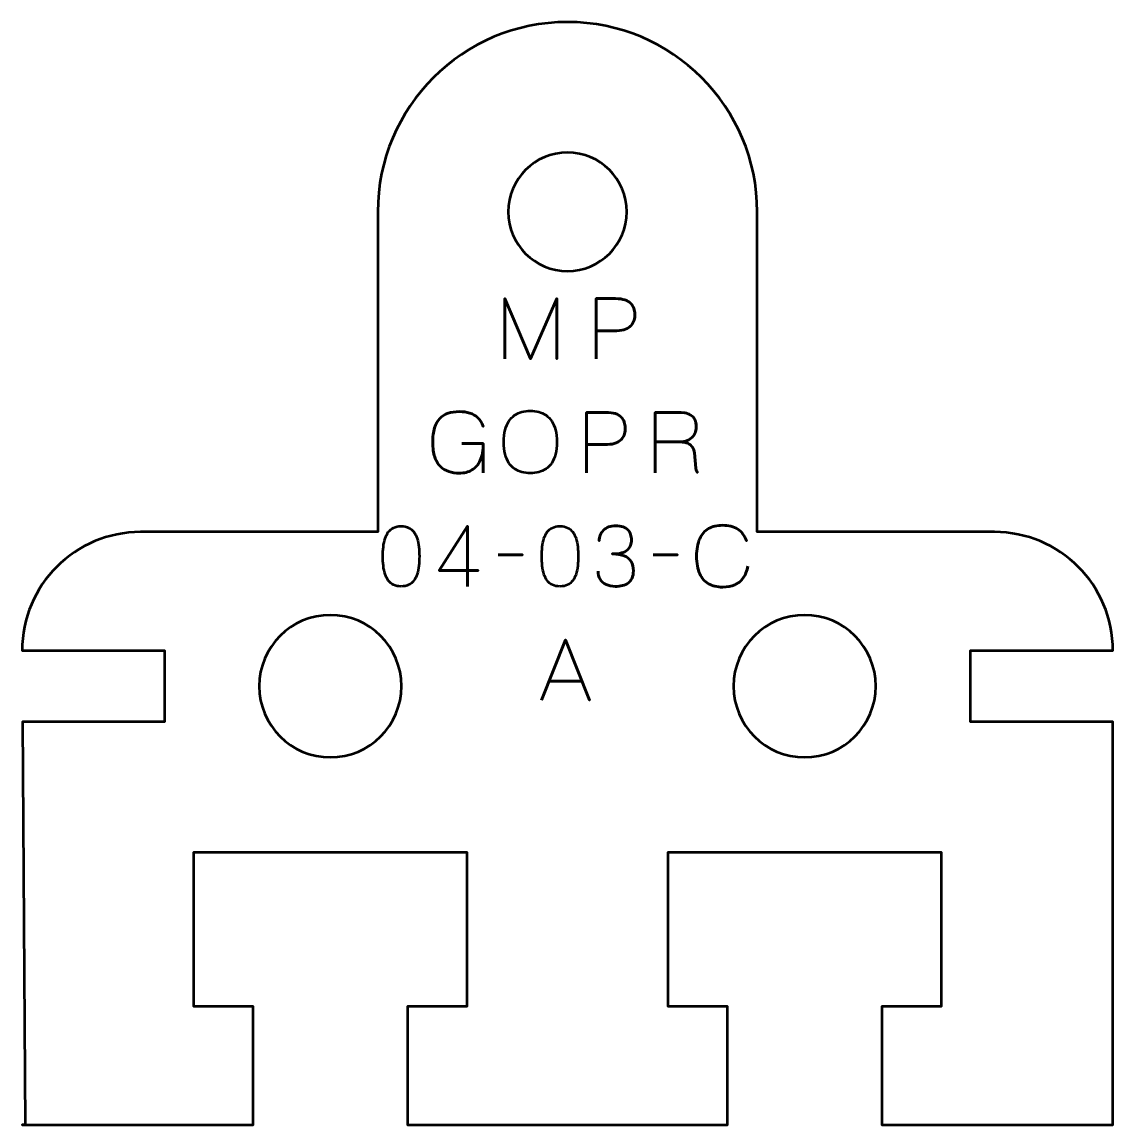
# Model space of a CAD drawing. Header units: centimetres. Extents: x -15.8 to 0.8, y -16 to -7.4.
# Drawn here: x -9.8 to -5.2, y -12.025 to -7.375 of the extents above; entities that cross this region are included whole.
import ezdxf

# ---------------------------------------------------------------- set-up
doc = ezdxf.new("R2010")
doc.units = ezdxf.units.CM
doc.header["$MEASUREMENT"] = 0
doc.layers.add('Layer 1', color=7, linetype='Continuous')

msp = doc.modelspace()

# ---------------------------------------------------------------- linework, layer by layer
at = {"layer": 'Layer 1', "color": 250, "lineweight": 53}
for points, knots in [([(-8.30001, -8.17579), (-8.30001, -8.17579), (-8.30002, -8.175), (-8.30002, -8.175), (-8.30002, -8.175), (-8.30002, -7.73325), (-7.94177, -7.375), (-7.50002, -7.375), (-7.50002, -7.375), (-7.05828, -7.375), (-6.70003, -7.73324), (-6.70002, -8.17498), (-6.70002, -8.17498), (-6.70002, -8.17498), (-6.70001, -8.17498), (-6.70001, -8.17498), (-6.70001, -8.17498), (-6.70001, -8.17498), (-6.70001, -9.52501), (-6.70001, -9.52501), (-6.70001, -9.52501), (-6.70001, -9.52501), (-5.7, -9.52501), (-5.7, -9.52501), (-5.7, -9.52501), (-5.42391, -9.52501), (-5.2, -9.74892), (-5.2, -10.02501), (-5.2, -10.02501), (-5.2, -10.02501), (-5.8, -10.02501), (-5.8, -10.02501), (-5.8, -10.02501), (-5.8, -10.02501), (-5.8, -10.32501), (-5.8, -10.32501), (-5.8, -10.32501), (-5.8, -10.32501), (-5.2, -10.32501), (-5.2, -10.32501), (-5.2, -10.32501), (-5.2, -10.32501), (-5.2, -12.02502), (-5.2, -12.02502), (-5.2, -12.02502), (-5.2, -12.02502), (-5.2, -12.02501), (-5.2, -12.02501), (-5.2, -12.02501), (-5.2, -12.02501), (-5.8, -12.02501), (-5.8, -12.02501), (-5.8, -12.02501), (-5.8, -12.02501), (-6.175, -12.02501), (-6.175, -12.02501), (-6.175, -12.02501), (-6.175, -12.02501), (-6.175, -11.52501), (-6.175, -11.52501), (-6.175, -11.52501), (-6.175, -11.52501), (-5.925, -11.525), (-5.925, -11.525), (-5.925, -11.525), (-5.925, -11.525), (-5.925, -10.87501), (-5.925, -10.87501), (-5.925, -10.87501), (-5.925, -10.87501), (-6.175, -10.87501), (-6.175, -10.87501), (-6.175, -10.87501), (-6.175, -10.87501), (-6.175, -10.87501), (-6.175, -10.87501), (-6.175, -10.87501), (-6.175, -10.87501), (-6.175, -10.87501), (-6.175, -10.87501), (-6.175, -10.87501), (-6.175, -10.87501), (-6.825, -10.87501), (-6.825, -10.87501), (-6.825, -10.87501), (-6.825, -10.87501), (-6.825, -10.87501), (-6.825, -10.87501), (-6.825, -10.87501), (-6.825, -10.87501), (-6.825, -10.87501), (-6.825, -10.87501), (-6.825, -10.87501), (-6.825, -10.87501), (-7.075, -10.87501), (-7.075, -10.87501), (-7.075, -10.87501), (-7.075, -10.87501), (-7.075, -11.525), (-7.075, -11.525), (-7.075, -11.525), (-7.075, -11.525), (-6.825, -11.52501), (-6.825, -11.52501), (-6.825, -11.52501), (-6.825, -11.52501), (-6.825, -12.02502), (-6.825, -12.02502), (-6.825, -12.02502), (-6.825, -12.02502), (-7.2, -12.02501), (-7.2, -12.02501), (-7.2, -12.02501), (-7.2, -12.02501), (-7.8, -12.02501), (-7.8, -12.02501), (-7.8, -12.02501), (-7.8, -12.02501), (-8.175, -12.02501), (-8.175, -12.02501), (-8.175, -12.02501), (-8.175, -12.02501), (-8.175, -11.52501), (-8.175, -11.52501), (-8.175, -11.52501), (-8.175, -11.52501), (-7.925, -11.525), (-7.925, -11.525), (-7.925, -11.525), (-7.925, -11.525), (-7.925, -10.87501), (-7.925, -10.87501), (-7.925, -10.87501), (-7.925, -10.87501), (-8.175, -10.87501), (-8.175, -10.87501), (-8.175, -10.87501), (-8.175, -10.87501), (-8.175, -10.87501), (-8.175, -10.87501), (-8.175, -10.87501), (-8.175, -10.87501), (-8.175, -10.87501), (-8.175, -10.87501), (-8.175, -10.87501), (-8.175, -10.87501), (-8.825, -10.87501), (-8.825, -10.87501), (-8.825, -10.87501), (-8.825, -10.87501), (-8.825, -10.87501), (-8.825, -10.87501), (-8.825, -10.87501), (-8.825, -10.87501), (-8.825, -10.87501), (-8.825, -10.87501), (-8.825, -10.87501), (-8.825, -10.87501), (-9.075, -10.87501), (-9.075, -10.87501), (-9.075, -10.87501), (-9.075, -10.87501), (-9.075, -11.525), (-9.075, -11.525), (-9.075, -11.525), (-9.075, -11.525), (-8.825, -11.52501), (-8.825, -11.52501), (-8.825, -11.52501), (-8.825, -11.52501), (-8.825, -12.02502), (-8.825, -12.02502), (-8.825, -12.02502), (-8.825, -12.02502), (-9.2, -12.02501), (-9.2, -12.02501), (-9.2, -12.02501), (-9.2, -12.02501), (-9.8, -12.02501), (-9.8, -12.02501), (-9.8, -12.02501), (-9.8, -12.02501), (-9.7875, -12.02501), (-9.7875, -12.02501), (-9.7875, -12.02501), (-9.7875, -12.02501), (-9.79812, -10.32501), (-9.79812, -10.32501), (-9.79812, -10.32501), (-9.79812, -10.32501), (-9.2, -10.32501), (-9.2, -10.32501), (-9.2, -10.32501), (-9.2, -10.32501), (-9.2, -10.02501), (-9.2, -10.02501), (-9.2, -10.02501), (-9.2, -10.02501), (-9.8, -10.02501), (-9.8, -10.02501), (-9.8, -10.02501), (-9.8, -9.74892), (-9.57609, -9.52501), (-9.3, -9.52501), (-9.3, -9.52501), (-9.3, -9.52501), (-8.30001, -9.52501), (-8.30001, -9.52501), (-8.30001, -9.52501), (-8.30001, -9.52501), (-8.30001, -8.17579), (-8.30001, -8.17579)], [0, 0, 0, 0, 0.0188679, 0.0188679, 0.0188679, 0.0188679, 0.0377358, 0.0377358, 0.0377358, 0.0377358, 0.0566038, 0.0566038, 0.0566038, 0.0566038, 0.0754717, 0.0754717, 0.0754717, 0.0754717, 0.0943396, 0.0943396, 0.0943396, 0.0943396, 0.1132075, 0.1132075, 0.1132075, 0.1132075, 0.1320755, 0.1320755, 0.1320755, 0.1320755, 0.1509434, 0.1509434, 0.1509434, 0.1509434, 0.1698113, 0.1698113, 0.1698113, 0.1698113, 0.1886792, 0.1886792, 0.1886792, 0.1886792, 0.2075472, 0.2075472, 0.2075472, 0.2075472, 0.2264151, 0.2264151, 0.2264151, 0.2264151, 0.245283, 0.245283, 0.245283, 0.245283, 0.2641509, 0.2641509, 0.2641509, 0.2641509, 0.2830189, 0.2830189, 0.2830189, 0.2830189, 0.3018868, 0.3018868, 0.3018868, 0.3018868, 0.3207547, 0.3207547, 0.3207547, 0.3207547, 0.3396226, 0.3396226, 0.3396226, 0.3396226, 0.3584906, 0.3584906, 0.3584906, 0.3584906, 0.3773585, 0.3773585, 0.3773585, 0.3773585, 0.3962264, 0.3962264, 0.3962264, 0.3962264, 0.4150943, 0.4150943, 0.4150943, 0.4150943, 0.4339623, 0.4339623, 0.4339623, 0.4339623, 0.4528302, 0.4528302, 0.4528302, 0.4528302, 0.4716981, 0.4716981, 0.4716981, 0.4716981, 0.490566, 0.490566, 0.490566, 0.490566, 0.509434, 0.509434, 0.509434, 0.509434, 0.5283019, 0.5283019, 0.5283019, 0.5283019, 0.5471698, 0.5471698, 0.5471698, 0.5471698, 0.5660377, 0.5660377, 0.5660377, 0.5660377, 0.5849057, 0.5849057, 0.5849057, 0.5849057, 0.6037736, 0.6037736, 0.6037736, 0.6037736, 0.6226415, 0.6226415, 0.6226415, 0.6226415, 0.6415094, 0.6415094, 0.6415094, 0.6415094, 0.6603774, 0.6603774, 0.6603774, 0.6603774, 0.6792453, 0.6792453, 0.6792453, 0.6792453, 0.6981132, 0.6981132, 0.6981132, 0.6981132, 0.7169811, 0.7169811, 0.7169811, 0.7169811, 0.7358491, 0.7358491, 0.7358491, 0.7358491, 0.754717, 0.754717, 0.754717, 0.754717, 0.7735849, 0.7735849, 0.7735849, 0.7735849, 0.7924528, 0.7924528, 0.7924528, 0.7924528, 0.8113208, 0.8113208, 0.8113208, 0.8113208, 0.8301887, 0.8301887, 0.8301887, 0.8301887, 0.8490566, 0.8490566, 0.8490566, 0.8490566, 0.8679245, 0.8679245, 0.8679245, 0.8679245, 0.8867925, 0.8867925, 0.8867925, 0.8867925, 0.9056604, 0.9056604, 0.9056604, 0.9056604, 0.9245283, 0.9245283, 0.9245283, 0.9245283, 0.9433962, 0.9433962, 0.9433962, 0.9433962, 0.9622642, 0.9622642, 0.9622642, 0.9622642, 0.9811321, 0.9811321, 0.9811321, 0.9811321, 1, 1, 1, 1]), ([(-7.50002, -8.425), (-7.63807, -8.425), (-7.75002, -8.31305), (-7.75002, -8.175), (-7.75002, -8.175), (-7.75002, -8.03695), (-7.63807, -7.925), (-7.50002, -7.925), (-7.50002, -7.925), (-7.36197, -7.925), (-7.25002, -8.03695), (-7.25002, -8.175), (-7.25002, -8.175), (-7.25002, -8.31305), (-7.36197, -8.425), (-7.50002, -8.425)], [0, 0, 0, 0, 0.25, 0.25, 0.25, 0.25, 0.5, 0.5, 0.5, 0.5, 0.75, 0.75, 0.75, 0.75, 1, 1, 1, 1]), ([(-8.2, -10.17501), (-8.2, -10.34067), (-8.33434, -10.47501), (-8.5, -10.47501), (-8.5, -10.47501), (-8.66566, -10.47501), (-8.8, -10.34067), (-8.8, -10.17501), (-8.8, -10.17501), (-8.8, -10.00935), (-8.66566, -9.87501), (-8.5, -9.87501), (-8.5, -9.87501), (-8.33434, -9.87501), (-8.2, -10.00935), (-8.2, -10.17501)], [0, 0, 0, 0, 0.25, 0.25, 0.25, 0.25, 0.5, 0.5, 0.5, 0.5, 0.75, 0.75, 0.75, 0.75, 1, 1, 1, 1]), ([(-6.2, -10.17501), (-6.2, -10.34067), (-6.33434, -10.47501), (-6.5, -10.47501), (-6.5, -10.47501), (-6.66566, -10.47501), (-6.8, -10.34067), (-6.8, -10.17501), (-6.8, -10.17501), (-6.8, -10.00935), (-6.66566, -9.87501), (-6.5, -9.87501), (-6.5, -9.87501), (-6.33434, -9.87501), (-6.2, -10.00935), (-6.2, -10.17501)], [0, 0, 0, 0, 0.25, 0.25, 0.25, 0.25, 0.5, 0.5, 0.5, 0.5, 0.75, 0.75, 0.75, 0.75, 1, 1, 1, 1])]:
    msp.add_open_spline(points, degree=3, knots=knots, dxfattribs=at)
at = {"layer": 'Layer 1', "color": 30, "lineweight": 53}
for points, knots in [([(-7.76471, -8.79558), (-7.76471, -8.79558), (-7.76471, -8.54123), (-7.76471, -8.54123), (-7.76471, -8.54123), (-7.76471, -8.54123), (-7.65535, -8.79558), (-7.65535, -8.79558), (-7.65535, -8.79558), (-7.65535, -8.79558), (-7.54563, -8.54123), (-7.54563, -8.54123), (-7.54563, -8.54123), (-7.54563, -8.54123), (-7.54563, -8.79558), (-7.54563, -8.79558), (-7.54563, -8.79558), (-7.54563, -8.79558), (-7.54563, -8.54123), (-7.54563, -8.54123), (-7.54563, -8.54123), (-7.54563, -8.54123), (-7.65535, -8.79558), (-7.65535, -8.79558), (-7.65535, -8.79558), (-7.65535, -8.79558), (-7.76471, -8.54123), (-7.76471, -8.54123), (-7.76471, -8.54123), (-7.76471, -8.54123), (-7.76471, -8.79558), (-7.76471, -8.79558)], [0, 0, 0, 0, 0.125, 0.125, 0.125, 0.125, 0.25, 0.25, 0.25, 0.25, 0.375, 0.375, 0.375, 0.375, 0.5, 0.5, 0.5, 0.5, 0.625, 0.625, 0.625, 0.625, 0.75, 0.75, 0.75, 0.75, 0.875, 0.875, 0.875, 0.875, 1, 1, 1, 1]), ([(-7.37912, -8.79558), (-7.37912, -8.79558), (-7.37912, -8.54123), (-7.37912, -8.54123), (-7.37912, -8.54123), (-7.37912, -8.54123), (-7.29798, -8.54123), (-7.29798, -8.54123), (-7.29798, -8.54123), (-7.28175, -8.54128), (-7.26841, -8.54311), (-7.25788, -8.54663), (-7.25788, -8.54663), (-7.24741, -8.5501), (-7.23918, -8.55493), (-7.23324, -8.56104), (-7.23324, -8.56104), (-7.22731, -8.5671), (-7.22307, -8.57403), (-7.22049, -8.58185), (-7.22049, -8.58185), (-7.21796, -8.58967), (-7.21649, -8.59785), (-7.21614, -8.60649), (-7.21614, -8.60649), (-7.21572, -8.61513), (-7.21672, -8.6236), (-7.21907, -8.63183), (-7.21907, -8.63183), (-7.22149, -8.64006), (-7.22554, -8.64753), (-7.23136, -8.65423), (-7.23136, -8.65423), (-7.23713, -8.66094), (-7.24495, -8.66629), (-7.25476, -8.67023), (-7.25476, -8.67023), (-7.26458, -8.67422), (-7.27675, -8.67622), (-7.29128, -8.67634), (-7.29128, -8.67634), (-7.29128, -8.67634), (-7.37912, -8.67634), (-7.37912, -8.67634), (-7.37912, -8.67634), (-7.37912, -8.67634), (-7.29128, -8.67634), (-7.29128, -8.67634), (-7.29128, -8.67634), (-7.27705, -8.67622), (-7.265, -8.67422), (-7.25523, -8.67023), (-7.25523, -8.67023), (-7.24542, -8.66629), (-7.2376, -8.66094), (-7.23172, -8.65423), (-7.23172, -8.65423), (-7.2259, -8.64753), (-7.22172, -8.64006), (-7.21925, -8.63183), (-7.21925, -8.63183), (-7.21678, -8.6236), (-7.21572, -8.61513), (-7.21614, -8.60649), (-7.21614, -8.60649), (-7.21649, -8.59785), (-7.21796, -8.58967), (-7.2206, -8.58185), (-7.2206, -8.58185), (-7.22319, -8.57403), (-7.22754, -8.5671), (-7.23348, -8.56104), (-7.23348, -8.56104), (-7.23948, -8.55493), (-7.24771, -8.5501), (-7.25817, -8.54663), (-7.25817, -8.54663), (-7.2687, -8.54311), (-7.28193, -8.54128), (-7.29798, -8.54123), (-7.29798, -8.54123), (-7.29798, -8.54123), (-7.37912, -8.54123), (-7.37912, -8.54123), (-7.37912, -8.54123), (-7.37912, -8.54123), (-7.37912, -8.79558), (-7.37912, -8.79558)], [0, 0, 0, 0, 0.0454545, 0.0454545, 0.0454545, 0.0454545, 0.0909091, 0.0909091, 0.0909091, 0.0909091, 0.1363636, 0.1363636, 0.1363636, 0.1363636, 0.1818182, 0.1818182, 0.1818182, 0.1818182, 0.2272727, 0.2272727, 0.2272727, 0.2272727, 0.2727273, 0.2727273, 0.2727273, 0.2727273, 0.3181818, 0.3181818, 0.3181818, 0.3181818, 0.3636364, 0.3636364, 0.3636364, 0.3636364, 0.4090909, 0.4090909, 0.4090909, 0.4090909, 0.4545455, 0.4545455, 0.4545455, 0.4545455, 0.5, 0.5, 0.5, 0.5, 0.5454545, 0.5454545, 0.5454545, 0.5454545, 0.5909091, 0.5909091, 0.5909091, 0.5909091, 0.6363636, 0.6363636, 0.6363636, 0.6363636, 0.6818182, 0.6818182, 0.6818182, 0.6818182, 0.7272727, 0.7272727, 0.7272727, 0.7272727, 0.7727273, 0.7727273, 0.7727273, 0.7727273, 0.8181818, 0.8181818, 0.8181818, 0.8181818, 0.8636364, 0.8636364, 0.8636364, 0.8636364, 0.9090909, 0.9090909, 0.9090909, 0.9090909, 0.9545455, 0.9545455, 0.9545455, 0.9545455, 1, 1, 1, 1]), ([(-7.94604, -9.15153), (-7.94604, -9.15153), (-7.85537, -9.15153), (-7.85537, -9.15153), (-7.85537, -9.15153), (-7.85549, -9.1804), (-7.8596, -9.20409), (-7.86784, -9.22255), (-7.86784, -9.22255), (-7.87607, -9.24107), (-7.88771, -9.25472), (-7.90288, -9.26359), (-7.90288, -9.26359), (-7.91805, -9.27241), (-7.93604, -9.27682), (-7.95697, -9.27676), (-7.95697, -9.27676), (-7.97267, -9.27682), (-7.98725, -9.27465), (-8.00072, -9.27012), (-8.00072, -9.27012), (-8.01418, -9.26565), (-8.026, -9.25836), (-8.03611, -9.24831), (-8.03611, -9.24831), (-8.04622, -9.23825), (-8.05416, -9.22496), (-8.05981, -9.20844), (-8.05981, -9.20844), (-8.06545, -9.19192), (-8.06833, -9.17164), (-8.06845, -9.14765), (-8.06845, -9.14765), (-8.06839, -9.12354), (-8.06586, -9.1032), (-8.06086, -9.0865), (-8.06086, -9.0865), (-8.05581, -9.06986), (-8.04852, -9.05645), (-8.03888, -9.04628), (-8.03888, -9.04628), (-8.02929, -9.03617), (-8.01759, -9.02882), (-8.00383, -9.02423), (-8.00383, -9.02423), (-7.99007, -9.01965), (-7.97449, -9.01741), (-7.95697, -9.01747), (-7.95697, -9.01747), (-7.94033, -9.01741), (-7.9254, -9.01947), (-7.91211, -9.02364), (-7.91211, -9.02364), (-7.89882, -9.02782), (-7.88741, -9.03452), (-7.87789, -9.04375), (-7.87789, -9.04375), (-7.86831, -9.05298), (-7.86084, -9.06515), (-7.85537, -9.08027), (-7.85537, -9.08027), (-7.86084, -9.06515), (-7.86831, -9.05298), (-7.87789, -9.04375), (-7.87789, -9.04375), (-7.88741, -9.03452), (-7.89882, -9.02782), (-7.91211, -9.02364), (-7.91211, -9.02364), (-7.9254, -9.01947), (-7.94033, -9.01741), (-7.95697, -9.01747), (-7.95697, -9.01747), (-7.97449, -9.01741), (-7.99007, -9.01965), (-8.00383, -9.02423), (-8.00383, -9.02423), (-8.01759, -9.02882), (-8.02929, -9.03617), (-8.03888, -9.04628), (-8.03888, -9.04628), (-8.04852, -9.05645), (-8.05581, -9.06986), (-8.06086, -9.0865), (-8.06086, -9.0865), (-8.06586, -9.1032), (-8.06839, -9.12354), (-8.06845, -9.14765), (-8.06845, -9.14765), (-8.06833, -9.17164), (-8.06545, -9.19192), (-8.05981, -9.20844), (-8.05981, -9.20844), (-8.05416, -9.22496), (-8.04622, -9.23825), (-8.03611, -9.24831), (-8.03611, -9.24831), (-8.026, -9.25836), (-8.01418, -9.26565), (-8.00072, -9.27012), (-8.00072, -9.27012), (-7.98725, -9.27465), (-7.97267, -9.27682), (-7.95697, -9.27676), (-7.95697, -9.27676), (-7.93604, -9.27682), (-7.91805, -9.27241), (-7.90288, -9.26359), (-7.90288, -9.26359), (-7.88771, -9.25472), (-7.87607, -9.24107), (-7.86784, -9.22255), (-7.86784, -9.22255), (-7.8596, -9.20409), (-7.85549, -9.1804), (-7.85537, -9.15153), (-7.85537, -9.15153), (-7.85537, -9.15153), (-7.94604, -9.15153), (-7.94604, -9.15153)], [0, 0, 0, 0, 0.0333333, 0.0333333, 0.0333333, 0.0333333, 0.0666667, 0.0666667, 0.0666667, 0.0666667, 0.1, 0.1, 0.1, 0.1, 0.1333333, 0.1333333, 0.1333333, 0.1333333, 0.1666667, 0.1666667, 0.1666667, 0.1666667, 0.2, 0.2, 0.2, 0.2, 0.2333333, 0.2333333, 0.2333333, 0.2333333, 0.2666667, 0.2666667, 0.2666667, 0.2666667, 0.3, 0.3, 0.3, 0.3, 0.3333333, 0.3333333, 0.3333333, 0.3333333, 0.3666667, 0.3666667, 0.3666667, 0.3666667, 0.4, 0.4, 0.4, 0.4, 0.4333333, 0.4333333, 0.4333333, 0.4333333, 0.4666667, 0.4666667, 0.4666667, 0.4666667, 0.5, 0.5, 0.5, 0.5, 0.5333333, 0.5333333, 0.5333333, 0.5333333, 0.5666667, 0.5666667, 0.5666667, 0.5666667, 0.6, 0.6, 0.6, 0.6, 0.6333333, 0.6333333, 0.6333333, 0.6333333, 0.6666667, 0.6666667, 0.6666667, 0.6666667, 0.7, 0.7, 0.7, 0.7, 0.7333333, 0.7333333, 0.7333333, 0.7333333, 0.7666667, 0.7666667, 0.7666667, 0.7666667, 0.8, 0.8, 0.8, 0.8, 0.8333333, 0.8333333, 0.8333333, 0.8333333, 0.8666667, 0.8666667, 0.8666667, 0.8666667, 0.9, 0.9, 0.9, 0.9, 0.9333333, 0.9333333, 0.9333333, 0.9333333, 0.9666667, 0.9666667, 0.9666667, 0.9666667, 1, 1, 1, 1]), ([(-7.65676, -9.27712), (-7.64435, -9.27718), (-7.63259, -9.27571), (-7.62136, -9.27282), (-7.62136, -9.27282), (-7.61019, -9.26988), (-7.59996, -9.2653), (-7.59061, -9.25895), (-7.59061, -9.25895), (-7.58126, -9.25266), (-7.57315, -9.24437), (-7.56627, -9.23414), (-7.56627, -9.23414), (-7.55939, -9.22391), (-7.5541, -9.2115), (-7.55033, -9.19692), (-7.55033, -9.19692), (-7.54651, -9.18234), (-7.54463, -9.16534), (-7.54457, -9.14588), (-7.54457, -9.14588), (-7.54463, -9.12642), (-7.54651, -9.10943), (-7.55033, -9.09479), (-7.55033, -9.09479), (-7.5541, -9.08015), (-7.55939, -9.06768), (-7.56627, -9.05739), (-7.56627, -9.05739), (-7.57315, -9.0471), (-7.58126, -9.03875), (-7.59061, -9.03235), (-7.59061, -9.03235), (-7.59996, -9.02594), (-7.61019, -9.02129), (-7.62136, -9.01829), (-7.62136, -9.01829), (-7.63259, -9.01535), (-7.64435, -9.01388), (-7.65676, -9.01394), (-7.65676, -9.01394), (-7.66916, -9.01388), (-7.68092, -9.01535), (-7.69215, -9.01829), (-7.69215, -9.01829), (-7.70332, -9.02129), (-7.71355, -9.02594), (-7.7229, -9.03235), (-7.7229, -9.03235), (-7.73225, -9.03875), (-7.74036, -9.0471), (-7.74724, -9.05739), (-7.74724, -9.05739), (-7.75412, -9.06768), (-7.75941, -9.08015), (-7.76318, -9.09479), (-7.76318, -9.09479), (-7.767, -9.10943), (-7.76888, -9.12642), (-7.76894, -9.14588), (-7.76894, -9.14588), (-7.76888, -9.16534), (-7.767, -9.18234), (-7.76318, -9.19692), (-7.76318, -9.19692), (-7.75941, -9.2115), (-7.75412, -9.22391), (-7.74724, -9.23414), (-7.74724, -9.23414), (-7.74036, -9.24437), (-7.73225, -9.25266), (-7.7229, -9.25895), (-7.7229, -9.25895), (-7.71355, -9.2653), (-7.70332, -9.26988), (-7.69215, -9.27282), (-7.69215, -9.27282), (-7.68092, -9.27571), (-7.66916, -9.27718), (-7.65676, -9.27712)], [0, 0, 0, 0, 0.05, 0.05, 0.05, 0.05, 0.1, 0.1, 0.1, 0.1, 0.15, 0.15, 0.15, 0.15, 0.2, 0.2, 0.2, 0.2, 0.25, 0.25, 0.25, 0.25, 0.3, 0.3, 0.3, 0.3, 0.35, 0.35, 0.35, 0.35, 0.4, 0.4, 0.4, 0.4, 0.45, 0.45, 0.45, 0.45, 0.5, 0.5, 0.5, 0.5, 0.55, 0.55, 0.55, 0.55, 0.6, 0.6, 0.6, 0.6, 0.65, 0.65, 0.65, 0.65, 0.7, 0.7, 0.7, 0.7, 0.75, 0.75, 0.75, 0.75, 0.8, 0.8, 0.8, 0.8, 0.85, 0.85, 0.85, 0.85, 0.9, 0.9, 0.9, 0.9, 0.95, 0.95, 0.95, 0.95, 1, 1, 1, 1]), ([(-7.65676, -9.27712), (-7.64435, -9.27718), (-7.63259, -9.27571), (-7.62136, -9.27282), (-7.62136, -9.27282), (-7.61019, -9.26988), (-7.59996, -9.2653), (-7.59061, -9.25895), (-7.59061, -9.25895), (-7.58126, -9.25266), (-7.57315, -9.24437), (-7.56627, -9.23414), (-7.56627, -9.23414), (-7.55939, -9.22391), (-7.5541, -9.2115), (-7.55033, -9.19692), (-7.55033, -9.19692), (-7.54651, -9.18234), (-7.54463, -9.16534), (-7.54457, -9.14588), (-7.54457, -9.14588), (-7.54463, -9.12642), (-7.54651, -9.10943), (-7.55033, -9.09479), (-7.55033, -9.09479), (-7.5541, -9.08015), (-7.55939, -9.06768), (-7.56627, -9.05739), (-7.56627, -9.05739), (-7.57315, -9.0471), (-7.58126, -9.03875), (-7.59061, -9.03235), (-7.59061, -9.03235), (-7.59996, -9.02594), (-7.61019, -9.02129), (-7.62136, -9.01829), (-7.62136, -9.01829), (-7.63259, -9.01535), (-7.64435, -9.01388), (-7.65676, -9.01394), (-7.65676, -9.01394), (-7.66916, -9.01388), (-7.68092, -9.01535), (-7.69215, -9.01829), (-7.69215, -9.01829), (-7.70332, -9.02129), (-7.71355, -9.02594), (-7.7229, -9.03235), (-7.7229, -9.03235), (-7.73225, -9.03875), (-7.74036, -9.0471), (-7.74724, -9.05739), (-7.74724, -9.05739), (-7.75412, -9.06768), (-7.75941, -9.08015), (-7.76318, -9.09479), (-7.76318, -9.09479), (-7.767, -9.10943), (-7.76888, -9.12642), (-7.76894, -9.14588), (-7.76894, -9.14588), (-7.76888, -9.16534), (-7.767, -9.18234), (-7.76318, -9.19692), (-7.76318, -9.19692), (-7.75941, -9.2115), (-7.75412, -9.22391), (-7.74724, -9.23414), (-7.74724, -9.23414), (-7.74036, -9.24437), (-7.73225, -9.25266), (-7.7229, -9.25895), (-7.7229, -9.25895), (-7.71355, -9.2653), (-7.70332, -9.26988), (-7.69215, -9.27282), (-7.69215, -9.27282), (-7.68092, -9.27571), (-7.66916, -9.27718), (-7.65676, -9.27712)], [0, 0, 0, 0, 0.05, 0.05, 0.05, 0.05, 0.1, 0.1, 0.1, 0.1, 0.15, 0.15, 0.15, 0.15, 0.2, 0.2, 0.2, 0.2, 0.25, 0.25, 0.25, 0.25, 0.3, 0.3, 0.3, 0.3, 0.35, 0.35, 0.35, 0.35, 0.4, 0.4, 0.4, 0.4, 0.45, 0.45, 0.45, 0.45, 0.5, 0.5, 0.5, 0.5, 0.55, 0.55, 0.55, 0.55, 0.6, 0.6, 0.6, 0.6, 0.65, 0.65, 0.65, 0.65, 0.7, 0.7, 0.7, 0.7, 0.75, 0.75, 0.75, 0.75, 0.8, 0.8, 0.8, 0.8, 0.85, 0.85, 0.85, 0.85, 0.9, 0.9, 0.9, 0.9, 0.95, 0.95, 0.95, 0.95, 1, 1, 1, 1]), ([(-7.41934, -9.275), (-7.41934, -9.275), (-7.41934, -9.02065), (-7.41934, -9.02065), (-7.41934, -9.02065), (-7.41934, -9.02065), (-7.3382, -9.02065), (-7.3382, -9.02065), (-7.3382, -9.02065), (-7.32197, -9.0207), (-7.30863, -9.02253), (-7.2981, -9.02605), (-7.2981, -9.02605), (-7.28763, -9.02952), (-7.2794, -9.03435), (-7.27346, -9.04046), (-7.27346, -9.04046), (-7.26753, -9.04652), (-7.26329, -9.05345), (-7.26071, -9.06127), (-7.26071, -9.06127), (-7.25818, -9.06909), (-7.25671, -9.07727), (-7.25636, -9.08591), (-7.25636, -9.08591), (-7.25594, -9.09455), (-7.25694, -9.10302), (-7.25929, -9.11125), (-7.25929, -9.11125), (-7.26171, -9.11948), (-7.26576, -9.12695), (-7.27158, -9.13365), (-7.27158, -9.13365), (-7.27735, -9.14036), (-7.28517, -9.14571), (-7.29498, -9.14965), (-7.29498, -9.14965), (-7.3048, -9.15364), (-7.31697, -9.15564), (-7.3315, -9.15576), (-7.3315, -9.15576), (-7.3315, -9.15576), (-7.41934, -9.15576), (-7.41934, -9.15576), (-7.41934, -9.15576), (-7.41934, -9.15576), (-7.3315, -9.15576), (-7.3315, -9.15576), (-7.3315, -9.15576), (-7.31727, -9.15564), (-7.30522, -9.15364), (-7.29545, -9.14965), (-7.29545, -9.14965), (-7.28564, -9.14571), (-7.27782, -9.14036), (-7.27194, -9.13365), (-7.27194, -9.13365), (-7.26612, -9.12695), (-7.26194, -9.11948), (-7.25947, -9.11125), (-7.25947, -9.11125), (-7.257, -9.10302), (-7.25594, -9.09455), (-7.25636, -9.08591), (-7.25636, -9.08591), (-7.25671, -9.07727), (-7.25818, -9.06909), (-7.26082, -9.06127), (-7.26082, -9.06127), (-7.26341, -9.05345), (-7.26776, -9.04652), (-7.2737, -9.04046), (-7.2737, -9.04046), (-7.2797, -9.03435), (-7.28793, -9.02952), (-7.29839, -9.02605), (-7.29839, -9.02605), (-7.30892, -9.02253), (-7.32215, -9.0207), (-7.3382, -9.02065), (-7.3382, -9.02065), (-7.3382, -9.02065), (-7.41934, -9.02065), (-7.41934, -9.02065), (-7.41934, -9.02065), (-7.41934, -9.02065), (-7.41934, -9.275), (-7.41934, -9.275)], [0, 0, 0, 0, 0.0454545, 0.0454545, 0.0454545, 0.0454545, 0.0909091, 0.0909091, 0.0909091, 0.0909091, 0.1363636, 0.1363636, 0.1363636, 0.1363636, 0.1818182, 0.1818182, 0.1818182, 0.1818182, 0.2272727, 0.2272727, 0.2272727, 0.2272727, 0.2727273, 0.2727273, 0.2727273, 0.2727273, 0.3181818, 0.3181818, 0.3181818, 0.3181818, 0.3636364, 0.3636364, 0.3636364, 0.3636364, 0.4090909, 0.4090909, 0.4090909, 0.4090909, 0.4545455, 0.4545455, 0.4545455, 0.4545455, 0.5, 0.5, 0.5, 0.5, 0.5454545, 0.5454545, 0.5454545, 0.5454545, 0.5909091, 0.5909091, 0.5909091, 0.5909091, 0.6363636, 0.6363636, 0.6363636, 0.6363636, 0.6818182, 0.6818182, 0.6818182, 0.6818182, 0.7272727, 0.7272727, 0.7272727, 0.7272727, 0.7727273, 0.7727273, 0.7727273, 0.7727273, 0.8181818, 0.8181818, 0.8181818, 0.8181818, 0.8636364, 0.8636364, 0.8636364, 0.8636364, 0.9090909, 0.9090909, 0.9090909, 0.9090909, 0.9545455, 0.9545455, 0.9545455, 0.9545455, 1, 1, 1, 1]), ([(-7.13077, -9.275), (-7.13077, -9.275), (-7.13077, -9.02065), (-7.13077, -9.02065), (-7.13077, -9.02065), (-7.13077, -9.02065), (-7.03799, -9.02065), (-7.03799, -9.02065), (-7.03799, -9.02065), (-7.02505, -9.02065), (-7.014, -9.02153), (-7.00489, -9.02323), (-7.00489, -9.02323), (-6.99571, -9.02494), (-6.98813, -9.02741), (-6.98213, -9.03064), (-6.98213, -9.03064), (-6.97613, -9.03387), (-6.97143, -9.03781), (-6.96796, -9.04246), (-6.96796, -9.04246), (-6.96443, -9.04705), (-6.96196, -9.05228), (-6.96038, -9.0581), (-6.96038, -9.0581), (-6.95879, -9.06392), (-6.95785, -9.07021), (-6.95755, -9.07709), (-6.95755, -9.07709), (-6.95714, -9.08573), (-6.95808, -9.09408), (-6.96032, -9.10214), (-6.96032, -9.10214), (-6.96261, -9.11025), (-6.96655, -9.11748), (-6.97214, -9.12395), (-6.97214, -9.12395), (-6.97778, -9.13042), (-6.98537, -9.13553), (-6.99501, -9.13936), (-6.99501, -9.13936), (-7.00465, -9.14312), (-7.01659, -9.14512), (-7.03093, -9.14518), (-7.03093, -9.14518), (-7.03093, -9.14518), (-7.13077, -9.14518), (-7.13077, -9.14518), (-7.13077, -9.14518), (-7.13077, -9.14518), (-7.03093, -9.14518), (-7.03093, -9.14518), (-7.03093, -9.14518), (-7.01688, -9.14512), (-7.00506, -9.14312), (-6.99548, -9.13936), (-6.99548, -9.13936), (-6.98589, -9.13553), (-6.97825, -9.13042), (-6.97255, -9.12395), (-6.97255, -9.12395), (-6.96684, -9.11748), (-6.96285, -9.11025), (-6.96049, -9.10214), (-6.96049, -9.10214), (-6.95814, -9.09408), (-6.95714, -9.08573), (-6.95755, -9.07709), (-6.95755, -9.07709), (-6.95791, -9.06851), (-6.95938, -9.06074), (-6.96196, -9.05381), (-6.96196, -9.05381), (-6.96449, -9.04693), (-6.96873, -9.04099), (-6.97461, -9.03605), (-6.97461, -9.03605), (-6.98049, -9.03111), (-6.9886, -9.02729), (-6.99889, -9.02464), (-6.99889, -9.02464), (-7.00918, -9.022), (-7.02223, -9.02065), (-7.03799, -9.02065), (-7.03799, -9.02065), (-7.03799, -9.02065), (-7.13077, -9.02065), (-7.13077, -9.02065), (-7.13077, -9.02065), (-7.13077, -9.02065), (-7.13077, -9.275), (-7.13077, -9.275)], [0, 0, 0, 0, 0.0434783, 0.0434783, 0.0434783, 0.0434783, 0.0869565, 0.0869565, 0.0869565, 0.0869565, 0.1304348, 0.1304348, 0.1304348, 0.1304348, 0.173913, 0.173913, 0.173913, 0.173913, 0.2173913, 0.2173913, 0.2173913, 0.2173913, 0.2608696, 0.2608696, 0.2608696, 0.2608696, 0.3043478, 0.3043478, 0.3043478, 0.3043478, 0.3478261, 0.3478261, 0.3478261, 0.3478261, 0.3913043, 0.3913043, 0.3913043, 0.3913043, 0.4347826, 0.4347826, 0.4347826, 0.4347826, 0.4782609, 0.4782609, 0.4782609, 0.4782609, 0.5217391, 0.5217391, 0.5217391, 0.5217391, 0.5652174, 0.5652174, 0.5652174, 0.5652174, 0.6086957, 0.6086957, 0.6086957, 0.6086957, 0.6521739, 0.6521739, 0.6521739, 0.6521739, 0.6956522, 0.6956522, 0.6956522, 0.6956522, 0.7391304, 0.7391304, 0.7391304, 0.7391304, 0.7826087, 0.7826087, 0.7826087, 0.7826087, 0.826087, 0.826087, 0.826087, 0.826087, 0.8695652, 0.8695652, 0.8695652, 0.8695652, 0.9130435, 0.9130435, 0.9130435, 0.9130435, 0.9565217, 0.9565217, 0.9565217, 0.9565217, 1, 1, 1, 1]), ([(-7.85537, -9.275), (-7.85537, -9.275), (-7.85537, -9.15153), (-7.85537, -9.15153), (-7.85537, -9.15153), (-7.85537, -9.15153), (-7.85537, -9.275), (-7.85537, -9.275)], [0, 0, 0, 0, 0.5, 0.5, 0.5, 0.5, 1, 1, 1, 1]), ([(-6.94979, -9.275), (-6.95215, -9.27329), (-6.95391, -9.27124), (-6.9552, -9.26883), (-6.9552, -9.26883), (-6.9565, -9.26642), (-6.95738, -9.26401), (-6.95791, -9.26165), (-6.95791, -9.26165), (-6.95838, -9.25936), (-6.95861, -9.25742), (-6.95861, -9.25595), (-6.95861, -9.25595), (-6.95861, -9.25595), (-6.96496, -9.19174), (-6.96496, -9.19174), (-6.96496, -9.19174), (-6.96567, -9.18251), (-6.96837, -9.1744), (-6.97302, -9.16746), (-6.97302, -9.16746), (-6.97772, -9.16046), (-6.98442, -9.15505), (-6.99324, -9.15112), (-6.99324, -9.15112), (-7.002, -9.14723), (-7.01294, -9.14524), (-7.02599, -9.14518), (-7.02599, -9.14518), (-7.01294, -9.14524), (-7.002, -9.14723), (-6.99324, -9.15112), (-6.99324, -9.15112), (-6.98442, -9.15505), (-6.97772, -9.16046), (-6.97302, -9.16746), (-6.97302, -9.16746), (-6.96837, -9.1744), (-6.96567, -9.18251), (-6.96496, -9.19174), (-6.96496, -9.19174), (-6.96496, -9.19174), (-6.95861, -9.25595), (-6.95861, -9.25595), (-6.95861, -9.25595), (-6.95861, -9.25742), (-6.95838, -9.25936), (-6.95791, -9.26165), (-6.95791, -9.26165), (-6.95738, -9.26401), (-6.9565, -9.26642), (-6.9552, -9.26883), (-6.9552, -9.26883), (-6.95391, -9.27124), (-6.95215, -9.27329), (-6.94979, -9.275)], [0, 0, 0, 0, 0.0714286, 0.0714286, 0.0714286, 0.0714286, 0.1428571, 0.1428571, 0.1428571, 0.1428571, 0.2142857, 0.2142857, 0.2142857, 0.2142857, 0.2857143, 0.2857143, 0.2857143, 0.2857143, 0.3571429, 0.3571429, 0.3571429, 0.3571429, 0.4285714, 0.4285714, 0.4285714, 0.4285714, 0.5, 0.5, 0.5, 0.5, 0.5714286, 0.5714286, 0.5714286, 0.5714286, 0.6428571, 0.6428571, 0.6428571, 0.6428571, 0.7142857, 0.7142857, 0.7142857, 0.7142857, 0.7857143, 0.7857143, 0.7857143, 0.7857143, 0.8571429, 0.8571429, 0.8571429, 0.8571429, 0.9285714, 0.9285714, 0.9285714, 0.9285714, 1, 1, 1, 1]), ([(-8.20163, -9.75442), (-8.18929, -9.75436), (-8.17864, -9.75219), (-8.16977, -9.74795), (-8.16977, -9.74795), (-8.16095, -9.74372), (-8.1536, -9.73766), (-8.14772, -9.72996), (-8.14772, -9.72996), (-8.1419, -9.7222), (-8.13731, -9.71303), (-8.1339, -9.70244), (-8.1339, -9.70244), (-8.13055, -9.69186), (-8.12814, -9.68028), (-8.12679, -9.66758), (-8.12679, -9.66758), (-8.12537, -9.65488), (-8.12467, -9.64153), (-8.12473, -9.62742), (-8.12473, -9.62742), (-8.12467, -9.61337), (-8.12537, -9.60002), (-8.12679, -9.58738), (-8.12679, -9.58738), (-8.12814, -9.57474), (-8.13055, -9.5631), (-8.1339, -9.55251), (-8.1339, -9.55251), (-8.13731, -9.54199), (-8.1419, -9.53282), (-8.14772, -9.525), (-8.14772, -9.525), (-8.1536, -9.51723), (-8.16095, -9.51118), (-8.16977, -9.50694), (-8.16977, -9.50694), (-8.17864, -9.50265), (-8.18929, -9.50048), (-8.20163, -9.50042), (-8.20163, -9.50042), (-8.21398, -9.50048), (-8.22462, -9.50265), (-8.2335, -9.50694), (-8.2335, -9.50694), (-8.24232, -9.51118), (-8.24967, -9.51723), (-8.25555, -9.525), (-8.25555, -9.525), (-8.26137, -9.53282), (-8.26596, -9.54199), (-8.26937, -9.55251), (-8.26937, -9.55251), (-8.27272, -9.5631), (-8.27513, -9.57474), (-8.27648, -9.58738), (-8.27648, -9.58738), (-8.27789, -9.60002), (-8.2786, -9.61337), (-8.27854, -9.62742), (-8.27854, -9.62742), (-8.2786, -9.64153), (-8.27789, -9.65488), (-8.27648, -9.66758), (-8.27648, -9.66758), (-8.27513, -9.68028), (-8.27272, -9.69186), (-8.26937, -9.70244), (-8.26937, -9.70244), (-8.26596, -9.71303), (-8.26137, -9.7222), (-8.25555, -9.72996), (-8.25555, -9.72996), (-8.24967, -9.73766), (-8.24232, -9.74372), (-8.2335, -9.74795), (-8.2335, -9.74795), (-8.22462, -9.75219), (-8.21398, -9.75436), (-8.20163, -9.75442)], [0, 0, 0, 0, 0.05, 0.05, 0.05, 0.05, 0.1, 0.1, 0.1, 0.1, 0.15, 0.15, 0.15, 0.15, 0.2, 0.2, 0.2, 0.2, 0.25, 0.25, 0.25, 0.25, 0.3, 0.3, 0.3, 0.3, 0.35, 0.35, 0.35, 0.35, 0.4, 0.4, 0.4, 0.4, 0.45, 0.45, 0.45, 0.45, 0.5, 0.5, 0.5, 0.5, 0.55, 0.55, 0.55, 0.55, 0.6, 0.6, 0.6, 0.6, 0.65, 0.65, 0.65, 0.65, 0.7, 0.7, 0.7, 0.7, 0.75, 0.75, 0.75, 0.75, 0.8, 0.8, 0.8, 0.8, 0.85, 0.85, 0.85, 0.85, 0.9, 0.9, 0.9, 0.9, 0.95, 0.95, 0.95, 0.95, 1, 1, 1, 1]), ([(-8.20163, -9.75442), (-8.18929, -9.75436), (-8.17864, -9.75219), (-8.16977, -9.74795), (-8.16977, -9.74795), (-8.16095, -9.74372), (-8.1536, -9.73766), (-8.14772, -9.72996), (-8.14772, -9.72996), (-8.1419, -9.7222), (-8.13731, -9.71303), (-8.1339, -9.70244), (-8.1339, -9.70244), (-8.13055, -9.69186), (-8.12814, -9.68028), (-8.12679, -9.66758), (-8.12679, -9.66758), (-8.12537, -9.65488), (-8.12467, -9.64153), (-8.12473, -9.62742), (-8.12473, -9.62742), (-8.12467, -9.61337), (-8.12537, -9.60002), (-8.12679, -9.58738), (-8.12679, -9.58738), (-8.12814, -9.57474), (-8.13055, -9.5631), (-8.1339, -9.55251), (-8.1339, -9.55251), (-8.13731, -9.54199), (-8.1419, -9.53282), (-8.14772, -9.525), (-8.14772, -9.525), (-8.1536, -9.51723), (-8.16095, -9.51118), (-8.16977, -9.50694), (-8.16977, -9.50694), (-8.17864, -9.50265), (-8.18929, -9.50048), (-8.20163, -9.50042), (-8.20163, -9.50042), (-8.21398, -9.50048), (-8.22462, -9.50265), (-8.2335, -9.50694), (-8.2335, -9.50694), (-8.24232, -9.51118), (-8.24967, -9.51723), (-8.25555, -9.525), (-8.25555, -9.525), (-8.26137, -9.53282), (-8.26596, -9.54199), (-8.26937, -9.55251), (-8.26937, -9.55251), (-8.27272, -9.5631), (-8.27513, -9.57474), (-8.27648, -9.58738), (-8.27648, -9.58738), (-8.27789, -9.60002), (-8.2786, -9.61337), (-8.27854, -9.62742), (-8.27854, -9.62742), (-8.2786, -9.64153), (-8.27789, -9.65488), (-8.27648, -9.66758), (-8.27648, -9.66758), (-8.27513, -9.68028), (-8.27272, -9.69186), (-8.26937, -9.70244), (-8.26937, -9.70244), (-8.26596, -9.71303), (-8.26137, -9.7222), (-8.25555, -9.72996), (-8.25555, -9.72996), (-8.24967, -9.73766), (-8.24232, -9.74372), (-8.2335, -9.74795), (-8.2335, -9.74795), (-8.22462, -9.75219), (-8.21398, -9.75436), (-8.20163, -9.75442)], [0, 0, 0, 0, 0.05, 0.05, 0.05, 0.05, 0.1, 0.1, 0.1, 0.1, 0.15, 0.15, 0.15, 0.15, 0.2, 0.2, 0.2, 0.2, 0.25, 0.25, 0.25, 0.25, 0.3, 0.3, 0.3, 0.3, 0.35, 0.35, 0.35, 0.35, 0.4, 0.4, 0.4, 0.4, 0.45, 0.45, 0.45, 0.45, 0.5, 0.5, 0.5, 0.5, 0.55, 0.55, 0.55, 0.55, 0.6, 0.6, 0.6, 0.6, 0.65, 0.65, 0.65, 0.65, 0.7, 0.7, 0.7, 0.7, 0.75, 0.75, 0.75, 0.75, 0.8, 0.8, 0.8, 0.8, 0.85, 0.85, 0.85, 0.85, 0.9, 0.9, 0.9, 0.9, 0.95, 0.95, 0.95, 0.95, 1, 1, 1, 1]), ([(-7.92117, -9.75442), (-7.92117, -9.75442), (-7.92117, -9.50007), (-7.92117, -9.50007), (-7.92117, -9.50007), (-7.92117, -9.50007), (-8.04112, -9.68669), (-8.04112, -9.68669), (-8.04112, -9.68669), (-8.04112, -9.68669), (-7.87602, -9.68669), (-7.87602, -9.68669), (-7.87602, -9.68669), (-7.87602, -9.68669), (-8.04112, -9.68669), (-8.04112, -9.68669), (-8.04112, -9.68669), (-8.04112, -9.68669), (-7.92117, -9.50007), (-7.92117, -9.50007), (-7.92117, -9.50007), (-7.92117, -9.50007), (-7.92117, -9.75442), (-7.92117, -9.75442)], [0, 0, 0, 0, 0.1666667, 0.1666667, 0.1666667, 0.1666667, 0.3333333, 0.3333333, 0.3333333, 0.3333333, 0.5, 0.5, 0.5, 0.5, 0.6666667, 0.6666667, 0.6666667, 0.6666667, 0.8333333, 0.8333333, 0.8333333, 0.8333333, 1, 1, 1, 1]), ([(-7.5317, -9.75442), (-7.51936, -9.75436), (-7.50871, -9.75219), (-7.49984, -9.74795), (-7.49984, -9.74795), (-7.49102, -9.74372), (-7.48367, -9.73766), (-7.47779, -9.72996), (-7.47779, -9.72996), (-7.47197, -9.7222), (-7.46738, -9.71303), (-7.46397, -9.70244), (-7.46397, -9.70244), (-7.46062, -9.69186), (-7.45821, -9.68028), (-7.45686, -9.66758), (-7.45686, -9.66758), (-7.45544, -9.65488), (-7.45474, -9.64153), (-7.4548, -9.62742), (-7.4548, -9.62742), (-7.45474, -9.61337), (-7.45544, -9.60002), (-7.45686, -9.58738), (-7.45686, -9.58738), (-7.45821, -9.57474), (-7.46062, -9.5631), (-7.46397, -9.55251), (-7.46397, -9.55251), (-7.46738, -9.54199), (-7.47197, -9.53282), (-7.47779, -9.525), (-7.47779, -9.525), (-7.48367, -9.51723), (-7.49102, -9.51118), (-7.49984, -9.50694), (-7.49984, -9.50694), (-7.50871, -9.50265), (-7.51936, -9.50048), (-7.5317, -9.50042), (-7.5317, -9.50042), (-7.54405, -9.50048), (-7.55469, -9.50265), (-7.56357, -9.50694), (-7.56357, -9.50694), (-7.57239, -9.51118), (-7.57974, -9.51723), (-7.58562, -9.525), (-7.58562, -9.525), (-7.59144, -9.53282), (-7.59603, -9.54199), (-7.59944, -9.55251), (-7.59944, -9.55251), (-7.60279, -9.5631), (-7.6052, -9.57474), (-7.60655, -9.58738), (-7.60655, -9.58738), (-7.60796, -9.60002), (-7.60867, -9.61337), (-7.60861, -9.62742), (-7.60861, -9.62742), (-7.60867, -9.64153), (-7.60796, -9.65488), (-7.60655, -9.66758), (-7.60655, -9.66758), (-7.6052, -9.68028), (-7.60279, -9.69186), (-7.59944, -9.70244), (-7.59944, -9.70244), (-7.59603, -9.71303), (-7.59144, -9.7222), (-7.58562, -9.72996), (-7.58562, -9.72996), (-7.57974, -9.73766), (-7.57239, -9.74372), (-7.56357, -9.74795), (-7.56357, -9.74795), (-7.55469, -9.75219), (-7.54405, -9.75436), (-7.5317, -9.75442)], [0, 0, 0, 0, 0.05, 0.05, 0.05, 0.05, 0.1, 0.1, 0.1, 0.1, 0.15, 0.15, 0.15, 0.15, 0.2, 0.2, 0.2, 0.2, 0.25, 0.25, 0.25, 0.25, 0.3, 0.3, 0.3, 0.3, 0.35, 0.35, 0.35, 0.35, 0.4, 0.4, 0.4, 0.4, 0.45, 0.45, 0.45, 0.45, 0.5, 0.5, 0.5, 0.5, 0.55, 0.55, 0.55, 0.55, 0.6, 0.6, 0.6, 0.6, 0.65, 0.65, 0.65, 0.65, 0.7, 0.7, 0.7, 0.7, 0.75, 0.75, 0.75, 0.75, 0.8, 0.8, 0.8, 0.8, 0.85, 0.85, 0.85, 0.85, 0.9, 0.9, 0.9, 0.9, 0.95, 0.95, 0.95, 0.95, 1, 1, 1, 1]), ([(-7.5317, -9.75442), (-7.51936, -9.75436), (-7.50871, -9.75219), (-7.49984, -9.74795), (-7.49984, -9.74795), (-7.49102, -9.74372), (-7.48367, -9.73766), (-7.47779, -9.72996), (-7.47779, -9.72996), (-7.47197, -9.7222), (-7.46738, -9.71303), (-7.46397, -9.70244), (-7.46397, -9.70244), (-7.46062, -9.69186), (-7.45821, -9.68028), (-7.45686, -9.66758), (-7.45686, -9.66758), (-7.45544, -9.65488), (-7.45474, -9.64153), (-7.4548, -9.62742), (-7.4548, -9.62742), (-7.45474, -9.61337), (-7.45544, -9.60002), (-7.45686, -9.58738), (-7.45686, -9.58738), (-7.45821, -9.57474), (-7.46062, -9.5631), (-7.46397, -9.55251), (-7.46397, -9.55251), (-7.46738, -9.54199), (-7.47197, -9.53282), (-7.47779, -9.525), (-7.47779, -9.525), (-7.48367, -9.51723), (-7.49102, -9.51118), (-7.49984, -9.50694), (-7.49984, -9.50694), (-7.50871, -9.50265), (-7.51936, -9.50048), (-7.5317, -9.50042), (-7.5317, -9.50042), (-7.54405, -9.50048), (-7.55469, -9.50265), (-7.56357, -9.50694), (-7.56357, -9.50694), (-7.57239, -9.51118), (-7.57974, -9.51723), (-7.58562, -9.525), (-7.58562, -9.525), (-7.59144, -9.53282), (-7.59603, -9.54199), (-7.59944, -9.55251), (-7.59944, -9.55251), (-7.60279, -9.5631), (-7.6052, -9.57474), (-7.60655, -9.58738), (-7.60655, -9.58738), (-7.60796, -9.60002), (-7.60867, -9.61337), (-7.60861, -9.62742), (-7.60861, -9.62742), (-7.60867, -9.64153), (-7.60796, -9.65488), (-7.60655, -9.66758), (-7.60655, -9.66758), (-7.6052, -9.68028), (-7.60279, -9.69186), (-7.59944, -9.70244), (-7.59944, -9.70244), (-7.59603, -9.71303), (-7.59144, -9.7222), (-7.58562, -9.72996), (-7.58562, -9.72996), (-7.57974, -9.73766), (-7.57239, -9.74372), (-7.56357, -9.74795), (-7.56357, -9.74795), (-7.55469, -9.75219), (-7.54405, -9.75436), (-7.5317, -9.75442)], [0, 0, 0, 0, 0.05, 0.05, 0.05, 0.05, 0.1, 0.1, 0.1, 0.1, 0.15, 0.15, 0.15, 0.15, 0.2, 0.2, 0.2, 0.2, 0.25, 0.25, 0.25, 0.25, 0.3, 0.3, 0.3, 0.3, 0.35, 0.35, 0.35, 0.35, 0.4, 0.4, 0.4, 0.4, 0.45, 0.45, 0.45, 0.45, 0.5, 0.5, 0.5, 0.5, 0.55, 0.55, 0.55, 0.55, 0.6, 0.6, 0.6, 0.6, 0.65, 0.65, 0.65, 0.65, 0.7, 0.7, 0.7, 0.7, 0.75, 0.75, 0.75, 0.75, 0.8, 0.8, 0.8, 0.8, 0.85, 0.85, 0.85, 0.85, 0.9, 0.9, 0.9, 0.9, 0.95, 0.95, 0.95, 0.95, 1, 1, 1, 1]), ([(-7.37119, -9.69057), (-7.37113, -9.70327), (-7.36819, -9.71432), (-7.36237, -9.7239), (-7.36237, -9.7239), (-7.35655, -9.73343), (-7.34826, -9.7409), (-7.33744, -9.74625), (-7.33744, -9.74625), (-7.32662, -9.7516), (-7.31363, -9.7543), (-7.29852, -9.75442), (-7.29852, -9.75442), (-7.28717, -9.75442), (-7.27688, -9.75324), (-7.26753, -9.75077), (-7.26753, -9.75077), (-7.25824, -9.74831), (-7.25025, -9.74448), (-7.24348, -9.73925), (-7.24348, -9.73925), (-7.23672, -9.73402), (-7.23155, -9.72726), (-7.22784, -9.71902), (-7.22784, -9.71902), (-7.2242, -9.71073), (-7.22238, -9.7008), (-7.22232, -9.68916), (-7.22232, -9.68916), (-7.22226, -9.67363), (-7.22543, -9.66052), (-7.23172, -9.64988), (-7.23172, -9.64988), (-7.23802, -9.63924), (-7.24778, -9.63124), (-7.26089, -9.62577), (-7.26089, -9.62577), (-7.274, -9.6203), (-7.29081, -9.61754), (-7.31122, -9.61754), (-7.31122, -9.61754), (-7.29599, -9.6176), (-7.28323, -9.61619), (-7.27282, -9.61331), (-7.27282, -9.61331), (-7.26247, -9.61043), (-7.25418, -9.60637), (-7.24795, -9.60108), (-7.24795, -9.60108), (-7.24172, -9.59585), (-7.23719, -9.58961), (-7.23449, -9.58244), (-7.23449, -9.58244), (-7.23172, -9.57533), (-7.23037, -9.56751), (-7.23043, -9.55898), (-7.23043, -9.55898), (-7.23037, -9.55045), (-7.23155, -9.54258), (-7.2339, -9.53528), (-7.2339, -9.53528), (-7.23619, -9.52799), (-7.23996, -9.52159), (-7.24507, -9.51612), (-7.24507, -9.51612), (-7.25019, -9.51065), (-7.25695, -9.50636), (-7.26524, -9.5033), (-7.26524, -9.5033), (-7.27359, -9.50024), (-7.28376, -9.49871), (-7.29569, -9.49865), (-7.29569, -9.49865), (-7.30757, -9.49871), (-7.31798, -9.50048), (-7.3268, -9.50389), (-7.3268, -9.50389), (-7.33568, -9.5073), (-7.34297, -9.51194), (-7.34885, -9.51788), (-7.34885, -9.51788), (-7.35467, -9.52382), (-7.35902, -9.53058), (-7.3619, -9.53822), (-7.3619, -9.53822), (-7.36484, -9.54587), (-7.36625, -9.55398), (-7.36625, -9.56251), (-7.36625, -9.56251), (-7.36625, -9.55398), (-7.36484, -9.54587), (-7.3619, -9.53822), (-7.3619, -9.53822), (-7.35902, -9.53058), (-7.35467, -9.52382), (-7.34885, -9.51788), (-7.34885, -9.51788), (-7.34297, -9.51194), (-7.33568, -9.5073), (-7.3268, -9.50389), (-7.3268, -9.50389), (-7.31798, -9.50048), (-7.30757, -9.49871), (-7.29569, -9.49865), (-7.29569, -9.49865), (-7.28376, -9.49871), (-7.27359, -9.50024), (-7.26524, -9.5033), (-7.26524, -9.5033), (-7.25695, -9.50636), (-7.25019, -9.51065), (-7.24507, -9.51612), (-7.24507, -9.51612), (-7.23996, -9.52159), (-7.23619, -9.52799), (-7.2339, -9.53528), (-7.2339, -9.53528), (-7.23155, -9.54258), (-7.23037, -9.55045), (-7.23043, -9.55898), (-7.23043, -9.55898), (-7.23037, -9.56751), (-7.23172, -9.57533), (-7.23449, -9.58244), (-7.23449, -9.58244), (-7.23719, -9.58961), (-7.24172, -9.59585), (-7.24795, -9.60108), (-7.24795, -9.60108), (-7.25418, -9.60637), (-7.26247, -9.61043), (-7.27282, -9.61331), (-7.27282, -9.61331), (-7.28323, -9.61619), (-7.29599, -9.6176), (-7.31122, -9.61754), (-7.31122, -9.61754), (-7.29081, -9.61754), (-7.274, -9.6203), (-7.26089, -9.62577), (-7.26089, -9.62577), (-7.24778, -9.63124), (-7.23802, -9.63924), (-7.23172, -9.64988), (-7.23172, -9.64988), (-7.22543, -9.66052), (-7.22226, -9.67363), (-7.22232, -9.68916), (-7.22232, -9.68916), (-7.22238, -9.7008), (-7.2242, -9.71073), (-7.22784, -9.71902), (-7.22784, -9.71902), (-7.23155, -9.72726), (-7.23672, -9.73402), (-7.24348, -9.73925), (-7.24348, -9.73925), (-7.25025, -9.74448), (-7.25824, -9.74831), (-7.26753, -9.75077), (-7.26753, -9.75077), (-7.27688, -9.75324), (-7.28717, -9.75442), (-7.29852, -9.75442), (-7.29852, -9.75442), (-7.31363, -9.7543), (-7.32662, -9.7516), (-7.33744, -9.74625), (-7.33744, -9.74625), (-7.34826, -9.7409), (-7.35655, -9.73343), (-7.36237, -9.7239), (-7.36237, -9.7239), (-7.36819, -9.71432), (-7.37113, -9.70327), (-7.37119, -9.69057)], [0, 0, 0, 0, 0.0227273, 0.0227273, 0.0227273, 0.0227273, 0.0454545, 0.0454545, 0.0454545, 0.0454545, 0.0681818, 0.0681818, 0.0681818, 0.0681818, 0.0909091, 0.0909091, 0.0909091, 0.0909091, 0.1136364, 0.1136364, 0.1136364, 0.1136364, 0.1363636, 0.1363636, 0.1363636, 0.1363636, 0.1590909, 0.1590909, 0.1590909, 0.1590909, 0.1818182, 0.1818182, 0.1818182, 0.1818182, 0.2045455, 0.2045455, 0.2045455, 0.2045455, 0.2272727, 0.2272727, 0.2272727, 0.2272727, 0.25, 0.25, 0.25, 0.25, 0.2727273, 0.2727273, 0.2727273, 0.2727273, 0.2954545, 0.2954545, 0.2954545, 0.2954545, 0.3181818, 0.3181818, 0.3181818, 0.3181818, 0.3409091, 0.3409091, 0.3409091, 0.3409091, 0.3636364, 0.3636364, 0.3636364, 0.3636364, 0.3863636, 0.3863636, 0.3863636, 0.3863636, 0.4090909, 0.4090909, 0.4090909, 0.4090909, 0.4318182, 0.4318182, 0.4318182, 0.4318182, 0.4545455, 0.4545455, 0.4545455, 0.4545455, 0.4772727, 0.4772727, 0.4772727, 0.4772727, 0.5, 0.5, 0.5, 0.5, 0.5227273, 0.5227273, 0.5227273, 0.5227273, 0.5454545, 0.5454545, 0.5454545, 0.5454545, 0.5681818, 0.5681818, 0.5681818, 0.5681818, 0.5909091, 0.5909091, 0.5909091, 0.5909091, 0.6136364, 0.6136364, 0.6136364, 0.6136364, 0.6363636, 0.6363636, 0.6363636, 0.6363636, 0.6590909, 0.6590909, 0.6590909, 0.6590909, 0.6818182, 0.6818182, 0.6818182, 0.6818182, 0.7045455, 0.7045455, 0.7045455, 0.7045455, 0.7272727, 0.7272727, 0.7272727, 0.7272727, 0.75, 0.75, 0.75, 0.75, 0.7727273, 0.7727273, 0.7727273, 0.7727273, 0.7954545, 0.7954545, 0.7954545, 0.7954545, 0.8181818, 0.8181818, 0.8181818, 0.8181818, 0.8409091, 0.8409091, 0.8409091, 0.8409091, 0.8636364, 0.8636364, 0.8636364, 0.8636364, 0.8863636, 0.8863636, 0.8863636, 0.8863636, 0.9090909, 0.9090909, 0.9090909, 0.9090909, 0.9318182, 0.9318182, 0.9318182, 0.9318182, 0.9545455, 0.9545455, 0.9545455, 0.9545455, 0.9772727, 0.9772727, 0.9772727, 0.9772727, 1, 1, 1, 1]), ([(-6.73971, -9.66905), (-6.74347, -9.68921), (-6.75006, -9.70585), (-6.75929, -9.71891), (-6.75929, -9.71891), (-6.76858, -9.7319), (-6.78045, -9.74154), (-6.79492, -9.74783), (-6.79492, -9.74783), (-6.80932, -9.75413), (-6.82626, -9.7573), (-6.84554, -9.75724), (-6.84554, -9.75724), (-6.869, -9.7573), (-6.88893, -9.75277), (-6.90528, -9.74354), (-6.90528, -9.74354), (-6.92163, -9.73437), (-6.93409, -9.7202), (-6.94267, -9.70097), (-6.94267, -9.70097), (-6.95126, -9.68175), (-6.95555, -9.65711), (-6.95561, -9.62707), (-6.95561, -9.62707), (-6.95555, -9.59714), (-6.95126, -9.57256), (-6.94267, -9.55334), (-6.94267, -9.55334), (-6.93409, -9.53411), (-6.92163, -9.51988), (-6.90528, -9.51065), (-6.90528, -9.51065), (-6.88893, -9.50142), (-6.869, -9.49683), (-6.84554, -9.49689), (-6.84554, -9.49689), (-6.82044, -9.49683), (-6.79939, -9.50218), (-6.78245, -9.51294), (-6.78245, -9.51294), (-6.76558, -9.5237), (-6.75317, -9.54034), (-6.74535, -9.56286), (-6.74535, -9.56286), (-6.75317, -9.54034), (-6.76558, -9.5237), (-6.78245, -9.51294), (-6.78245, -9.51294), (-6.79939, -9.50218), (-6.82044, -9.49683), (-6.84554, -9.49689), (-6.84554, -9.49689), (-6.869, -9.49683), (-6.88893, -9.50142), (-6.90528, -9.51065), (-6.90528, -9.51065), (-6.92163, -9.51988), (-6.93409, -9.53411), (-6.94267, -9.55334), (-6.94267, -9.55334), (-6.95126, -9.57256), (-6.95555, -9.59714), (-6.95561, -9.62707), (-6.95561, -9.62707), (-6.95555, -9.65711), (-6.95126, -9.68175), (-6.94267, -9.70097), (-6.94267, -9.70097), (-6.93409, -9.7202), (-6.92163, -9.73437), (-6.90528, -9.74354), (-6.90528, -9.74354), (-6.88893, -9.75277), (-6.869, -9.7573), (-6.84554, -9.75724), (-6.84554, -9.75724), (-6.82626, -9.7573), (-6.80932, -9.75413), (-6.79492, -9.74783), (-6.79492, -9.74783), (-6.78045, -9.74154), (-6.76858, -9.7319), (-6.75929, -9.71891), (-6.75929, -9.71891), (-6.75006, -9.70585), (-6.74347, -9.68921), (-6.73971, -9.66905)], [0, 0, 0, 0, 0.0454545, 0.0454545, 0.0454545, 0.0454545, 0.0909091, 0.0909091, 0.0909091, 0.0909091, 0.1363636, 0.1363636, 0.1363636, 0.1363636, 0.1818182, 0.1818182, 0.1818182, 0.1818182, 0.2272727, 0.2272727, 0.2272727, 0.2272727, 0.2727273, 0.2727273, 0.2727273, 0.2727273, 0.3181818, 0.3181818, 0.3181818, 0.3181818, 0.3636364, 0.3636364, 0.3636364, 0.3636364, 0.4090909, 0.4090909, 0.4090909, 0.4090909, 0.4545455, 0.4545455, 0.4545455, 0.4545455, 0.5, 0.5, 0.5, 0.5, 0.5454545, 0.5454545, 0.5454545, 0.5454545, 0.5909091, 0.5909091, 0.5909091, 0.5909091, 0.6363636, 0.6363636, 0.6363636, 0.6363636, 0.6818182, 0.6818182, 0.6818182, 0.6818182, 0.7272727, 0.7272727, 0.7272727, 0.7272727, 0.7727273, 0.7727273, 0.7727273, 0.7727273, 0.8181818, 0.8181818, 0.8181818, 0.8181818, 0.8636364, 0.8636364, 0.8636364, 0.8636364, 0.9090909, 0.9090909, 0.9090909, 0.9090909, 0.9545455, 0.9545455, 0.9545455, 0.9545455, 1, 1, 1, 1]), ([(-7.79206, -9.62142), (-7.79206, -9.62142), (-7.6894, -9.62142), (-7.6894, -9.62142), (-7.6894, -9.62142), (-7.6894, -9.62142), (-7.79206, -9.62142), (-7.79206, -9.62142)], [0, 0, 0, 0, 0.5, 0.5, 0.5, 0.5, 1, 1, 1, 1]), ([(-7.13906, -9.62142), (-7.13906, -9.62142), (-7.0364, -9.62142), (-7.0364, -9.62142), (-7.0364, -9.62142), (-7.0364, -9.62142), (-7.13906, -9.62142), (-7.13906, -9.62142)], [0, 0, 0, 0, 0.5, 0.5, 0.5, 0.5, 1, 1, 1, 1]), ([(-7.60984, -10.23384), (-7.60984, -10.23384), (-7.50894, -9.97949), (-7.50894, -9.97949), (-7.50894, -9.97949), (-7.50894, -9.97949), (-7.4077, -10.23384), (-7.4077, -10.23384), (-7.4077, -10.23384), (-7.4077, -10.23384), (-7.50894, -9.97949), (-7.50894, -9.97949), (-7.50894, -9.97949), (-7.50894, -9.97949), (-7.60984, -10.23384), (-7.60984, -10.23384)], [0, 0, 0, 0, 0.25, 0.25, 0.25, 0.25, 0.5, 0.5, 0.5, 0.5, 0.75, 0.75, 0.75, 0.75, 1, 1, 1, 1]), ([(-7.57809, -10.15376), (-7.57809, -10.15376), (-7.4398, -10.15376), (-7.4398, -10.15376), (-7.4398, -10.15376), (-7.4398, -10.15376), (-7.57809, -10.15376), (-7.57809, -10.15376)], [0, 0, 0, 0, 0.5, 0.5, 0.5, 0.5, 1, 1, 1, 1])]:
    msp.add_open_spline(points, degree=3, knots=knots, dxfattribs=at)

doc.saveas('drawing.dxf')
